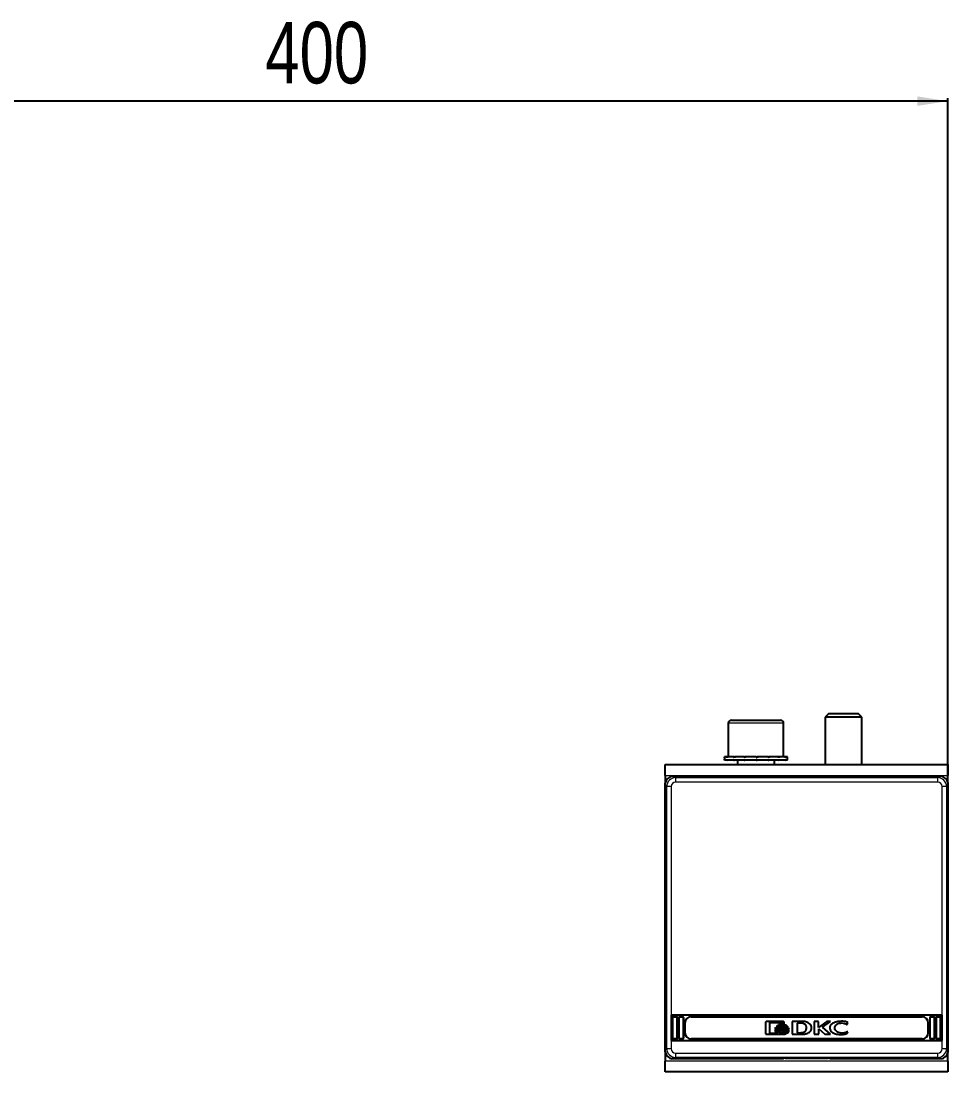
# Model space of a CAD drawing. Header units: millimetres. Extents: x -438 to 2305, y -670 to 586.
# Drawn here: x -105.1 to 196.6, y 194.9 to 536.9 of the extents above; entities that cross this region are included whole.
import ezdxf

# ---------------------------------------------------------------- set-up
doc = ezdxf.new("R2010")
doc.units = ezdxf.units.MM
doc.layers.add('FORMAT', color=7, linetype='Continuous')
doc.styles.add('SLDTEXTSTYLE0', font='TXT', dxfattribs={"width": 0.75})
doc.dimstyles.new('SLDDIMSTYLE0', dxfattribs={"dimtxt": 20, "dimasz": 10, "dimexe": 0, "dimexo": 0.0625, "dimgap": 5, "dimtad": 2, "dimdec": 1, "dimrnd": 1e-09, "dimzin": 12, "dimdsep": 46, "dimtxsty": 'SLDTEXTSTYLE0', "dimsah": 1, "dimcen": 0.09, "dimadec": 0, "dimazin": 3, "dimtfac": 1, "dimtofl": 0, "dimtmove": 0, "dimatfit": 3, "dimfxl": 0, "dimfrac": 2, "dimtolj": 1, "dimtzin": 12, "dimarcsym": 0})

# ---------------------------------------------------------------- blocks, each defined once
blk = doc.blocks.new('_D_3')
at = {"layer": 'FORMAT'}
for p, q in [((-203.42, 288.93), (-203.42, 511.86)), ((196.58, 510.86), (-203.42, 510.86)), ((196.58, 288.93), (196.58, 511.86))]:
    blk.add_line(p, q, dxfattribs=at)
for points in [[(-203.42, 510.86), (-193.42, 509.32), (-193.42, 512.4)], [(196.58, 510.86), (186.58, 512.4), (186.58, 509.32)]]:
    blk.add_solid(points, dxfattribs=at)
at = {"layer": 'FORMAT', "insert": (-25.59, 536.64), "char_height": 20, "attachment_point": 1, "style": 'SLDTEXTSTYLE0'}
blk.add_mtext('400', dxfattribs=at)

msp = doc.modelspace()

# ---------------------------------------------------------------- linework, layer by layer
at = {"color": 7, "linetype": 'Continuous', "lineweight": 25}
for p, q in [((157.65, 311.45), (156.58, 310.37)), ((167.5, 311.45), (157.65, 311.45)), ((168.58, 310.37), (167.5, 311.45)), ((125.08, 308.45), (125.08, 297.45)), ((126.08, 309.45), (134.52, 309.45)), ((134.52, 309.45), (142.08, 309.45)), ((143.08, 297.45), (143.08, 308.45)), ((156.58, 310.37), (156.58, 294.95)), ((168.58, 310.37), (156.58, 310.37)), ((168.58, 294.95), (168.58, 310.37)), ((104.58, 291.45), (104.58, 294.95)), ((104.58, 294.95), (196.58, 294.95)), ((123.83, 297.45), (123.83, 296.45)), ((123.83, 297.45), (123.83, 297.2)), ((124.65, 297.45), (123.83, 297.45)), ((123.83, 297.45), (123.83, 297.45)), ((123.83, 296.45), (123.83, 296.7)), ((124.65, 296.45), (123.83, 296.45)), ((123.83, 296.45), (123.83, 296.45)), ((124.65, 297.45), (124.75, 297.45)), ((124.65, 296.45), (124.75, 296.45)), ((124.75, 297.45), (124.75, 297.2)), ((126.9, 297.45), (124.75, 297.45)), ((124.75, 296.45), (124.75, 296.7)), ((126.9, 296.45), (124.75, 296.45)), ((126.9, 297.45), (127.08, 297.45)), ((126.9, 296.45), (127.08, 296.45)), ((127.08, 297.45), (127.08, 297.2)), ((130.25, 297.45), (127.08, 297.45)), ((127.08, 296.45), (127.08, 296.7)), ((130.25, 296.45), (127.08, 296.45)), ((128.08, 296.45), (128.08, 294.95)), ((130.25, 297.45), (130.48, 297.45)), ((130.25, 296.45), (130.48, 296.45)), ((130.48, 297.45), (130.48, 297.2)), ((134.18, 297.45), (130.48, 297.45)), ((130.48, 296.45), (130.48, 296.7)), ((134.18, 296.45), (130.48, 296.45)), ((134.18, 297.45), (134.26, 297.45)), ((134.18, 296.45), (134.34, 296.45)), ((134.34, 296.45), (134.43, 296.45)), ((134.38, 297.45), (134.43, 297.45)), ((134.43, 297.45), (134.43, 297.2)), ((138.09, 297.45), (134.43, 297.45)), ((134.43, 296.45), (134.43, 296.7)), ((138.09, 296.45), (134.43, 296.45)), ((138.09, 297.45), (138.32, 297.45)), ((138.09, 296.45), (138.32, 296.45)), ((138.32, 297.45), (138.32, 297.2)), ((141.4, 297.45), (138.32, 297.45)), ((138.32, 296.45), (138.32, 296.7)), ((141.4, 296.45), (138.32, 296.45)), ((140.08, 294.95), (140.08, 296.45)), ((141.4, 297.45), (141.57, 297.45)), ((141.4, 296.45), (141.57, 296.45)), ((141.57, 297.45), (141.57, 297.2)), ((143.59, 297.45), (141.57, 297.45)), ((141.57, 296.45), (141.57, 296.7)), ((143.59, 296.45), (141.57, 296.45)), ((143.59, 297.45), (143.68, 297.45)), ((143.59, 296.45), (143.68, 296.45)), ((143.68, 297.45), (143.68, 297.2)), ((144.33, 297.45), (143.68, 297.45)), ((143.68, 296.45), (143.68, 296.7)), ((144.33, 296.45), (143.68, 296.45)), ((144.33, 296.45), (144.33, 297.45)), ((196.58, 294.95), (196.58, 291.45)), ((104.58, 291.45), (104.58, 288.92)), ((106.85, 291.2), (107.48, 291.2)), ((107.48, 291.2), (143.08, 291.2)), ((143.08, 291.2), (143.08, 291.06)), ((143.58, 290.93), (157.58, 290.93)), ((158.08, 291.06), (158.08, 291.2)), ((158.08, 291.2), (193.68, 291.2)), ((193.68, 291.2), (194.3, 291.2)), ((196.58, 288.92), (196.58, 291.45)), ((104.58, 288.3), (104.58, 288.92)), ((104.58, 202.1), (104.58, 288.3)), ((196.58, 288.92), (196.58, 288.3)), ((196.58, 288.3), (196.58, 202.1)), ((194.68, 213.4), (106.48, 213.4)), ((106.48, 213.4), (106.48, 205.2)), ((106.98, 205.9), (106.98, 212.7)), ((107.18, 212.9), (108.28, 212.9)), ((108.48, 212.7), (108.48, 205.9)), ((108.98, 205.9), (108.98, 212.7)), ((109.18, 212.9), (110.28, 212.9)), ((110.48, 212.7), (110.48, 205.9)), ((112.98, 212.9), (188.18, 212.9)), ((190.68, 212.7), (190.68, 205.9)), ((190.88, 212.9), (191.98, 212.9)), ((192.18, 205.9), (192.18, 212.7)), ((192.68, 212.7), (192.68, 205.9)), ((192.88, 212.9), (193.98, 212.9)), ((194.18, 205.9), (194.18, 212.7)), ((194.68, 205.2), (194.68, 213.4)), ((110.98, 207.7), (110.98, 210.9)), ((137.15, 210.96), (137.15, 207.64)), ((142.83, 211.4), (137.59, 211.4)), ((138.56, 211.07), (142.74, 211.07)), ((138.56, 207.53), (138.56, 211.07)), ((140.3, 209.38), (140.3, 208.93)), ((140.3, 208.67), (140.3, 208.2)), ((142.74, 211.07), (142.74, 210.68)), ((142.74, 210.68), (143.26, 210.68)), ((143.26, 210.68), (143.26, 210.96)), ((144.75, 208.83), (144.75, 209.28)), ((148.72, 211.42), (145.9, 211.4)), ((145.9, 211.4), (145.9, 207.2)), ((148.52, 210.83), (147.48, 210.82)), ((147.48, 210.82), (147.48, 207.72)), ((153, 211.4), (153, 207.2)), ((154.49, 211.4), (153, 211.4)), ((154.49, 209.43), (154.49, 211.4)), ((157.16, 211.4), (154.49, 209.43)), ((154.51, 208.96), (156.52, 207.2)), ((154.51, 207.2), (154.51, 208.96)), ((155.76, 209.54), (158.29, 211.4)), ((158.35, 207.2), (155.76, 209.54)), ((158.29, 211.4), (157.16, 211.4)), ((163.56, 210.38), (163.75, 210.38)), ((163.75, 210.38), (164.01, 211.1)), ((190.18, 207.7), (190.18, 210.9)), ((106.48, 205.2), (194.68, 205.2)), ((108.28, 205.7), (107.18, 205.7)), ((110.28, 205.7), (109.18, 205.7)), ((188.18, 205.7), (112.98, 205.7)), ((137.59, 207.2), (142.83, 207.2)), ((141.02, 207.52), (138.56, 207.53)), ((144.75, 208.1), (144.75, 208.57)), ((145.9, 207.2), (148.58, 207.21)), ((147.48, 207.72), (148.43, 207.73)), ((148.58, 207.21), (148.59, 207.21)), ((148.59, 207.21), (148.61, 207.21)), ((153, 207.2), (154.51, 207.2)), ((156.52, 207.2), (158.35, 207.2)), ((163.74, 207.43), (163.93, 207.97)), ((163.93, 207.97), (163.77, 207.97)), ((191.98, 205.7), (190.88, 205.7)), ((193.98, 205.7), (192.88, 205.7)), ((104.58, 201.47), (104.58, 202.1)), ((196.58, 202.1), (196.58, 201.47)), ((104.58, 201.47), (104.58, 198.45)), ((104.58, 194.95), (104.58, 198.45)), ((107.48, 199.2), (106.85, 199.2)), ((143.08, 199.2), (107.48, 199.2)), ((143.08, 199.2), (143.08, 199.33)), ((143.58, 199.47), (157.58, 199.47)), ((158.08, 199.33), (158.08, 199.2)), ((193.68, 199.2), (158.08, 199.2)), ((194.3, 199.2), (193.68, 199.2)), ((196.58, 198.45), (196.58, 201.47)), ((196.58, 198.45), (196.58, 194.95)), ((196.58, 194.95), (104.58, 194.95))]:
    msp.add_line(p, q, dxfattribs=at)
at = {"color": 8, "linetype": 'Continuous', "lineweight": 18}
for p, q in [((134.57, 308.45), (125.08, 308.45)), ((143.08, 308.45), (134.57, 308.45)), ((104.58, 291.45), (196.58, 291.45)), ((107.48, 291.2), (107.93, 290.74)), ((107.93, 290.74), (107.93, 289.3)), ((107.93, 290.74), (193.23, 290.74)), ((193.23, 290.74), (193.68, 291.2)), ((193.23, 289.3), (193.23, 290.74)), ((105.03, 287.85), (104.58, 288.3)), ((106.48, 287.85), (105.03, 287.85)), ((105.03, 202.55), (105.03, 287.85)), ((106.48, 287.85), (106.48, 213.4)), ((193.23, 289.3), (107.93, 289.3)), ((194.68, 213.4), (194.68, 287.85)), ((196.13, 287.85), (194.68, 287.85)), ((196.58, 288.3), (196.13, 287.85)), ((196.13, 287.85), (196.13, 202.55)), ((106.98, 205.9), (106.98, 212.7)), ((106.98, 212.7), (107.08, 212.7)), ((106.98, 212.7), (106.98, 212.7)), ((107.08, 212.7), (107.08, 205.9)), ((107.18, 212.8), (107.18, 212.9)), ((107.18, 212.9), (108.28, 212.9)), ((107.18, 212.9), (107.18, 212.9)), ((108.28, 212.8), (107.18, 212.8)), ((108.28, 212.8), (108.28, 212.9)), ((108.28, 212.9), (108.28, 212.9)), ((108.38, 205.9), (108.38, 212.7)), ((108.38, 212.7), (108.48, 212.7)), ((108.48, 212.7), (108.48, 205.9)), ((108.48, 212.7), (108.48, 212.7)), ((108.98, 205.9), (108.98, 212.7)), ((108.98, 212.7), (109.08, 212.7)), ((108.98, 212.7), (108.98, 212.7)), ((109.08, 212.7), (109.08, 205.9)), ((109.18, 212.8), (109.18, 212.9)), ((109.18, 212.9), (110.28, 212.9)), ((109.18, 212.9), (109.18, 212.9)), ((110.28, 212.8), (109.18, 212.8)), ((110.28, 212.8), (110.28, 212.9)), ((110.28, 212.9), (110.28, 212.9)), ((110.38, 205.9), (110.38, 212.7)), ((110.38, 212.7), (110.48, 212.7)), ((110.48, 212.7), (110.48, 205.9)), ((110.48, 212.7), (110.48, 212.7)), ((112.98, 212.9), (188.18, 212.9)), ((112.98, 212.8), (112.98, 212.9)), ((112.98, 212.9), (112.98, 212.9)), ((188.18, 212.8), (112.98, 212.8)), ((188.18, 212.9), (188.18, 212.8)), ((188.18, 212.9), (188.18, 212.9)), ((190.68, 212.7), (190.78, 212.7)), ((190.68, 205.9), (190.68, 212.7)), ((190.68, 212.7), (190.68, 212.7)), ((190.78, 212.7), (190.78, 205.9)), ((190.88, 212.9), (190.88, 212.8)), ((190.88, 212.9), (191.98, 212.9)), ((190.88, 212.9), (190.88, 212.9)), ((191.98, 212.8), (190.88, 212.8)), ((191.98, 212.9), (191.98, 212.8)), ((191.98, 212.9), (191.98, 212.9)), ((192.08, 212.7), (192.18, 212.7)), ((192.08, 205.9), (192.08, 212.7)), ((192.18, 212.7), (192.18, 205.9)), ((192.18, 212.7), (192.18, 212.7)), ((192.68, 205.9), (192.68, 212.7)), ((192.78, 212.7), (192.68, 212.7)), ((192.68, 212.7), (192.68, 212.7)), ((192.78, 212.7), (192.78, 205.9)), ((192.88, 212.8), (192.88, 212.9)), ((192.88, 212.9), (193.98, 212.9)), ((192.88, 212.9), (192.88, 212.9)), ((193.98, 212.8), (192.88, 212.8)), ((193.98, 212.8), (193.98, 212.9)), ((193.98, 212.9), (193.98, 212.9)), ((194.08, 205.9), (194.08, 212.7)), ((194.18, 212.7), (194.08, 212.7)), ((194.18, 212.7), (194.18, 205.9)), ((194.18, 212.7), (194.18, 212.7)), ((110.98, 207.7), (110.98, 210.9)), ((111.08, 210.9), (110.98, 210.9)), ((110.98, 210.9), (110.98, 210.9)), ((111.08, 210.9), (111.08, 207.7)), ((190.08, 207.7), (190.08, 210.9)), ((190.18, 210.9), (190.08, 210.9)), ((190.18, 210.9), (190.18, 207.7)), ((190.18, 210.9), (190.18, 210.9)), ((106.48, 205.2), (106.48, 202.55)), ((106.98, 205.9), (107.08, 205.9)), ((106.98, 205.9), (106.98, 205.9)), ((107.18, 205.8), (108.28, 205.8)), ((107.18, 205.7), (107.18, 205.8)), ((108.28, 205.7), (107.18, 205.7)), ((107.18, 205.7), (107.18, 205.7)), ((108.28, 205.7), (108.28, 205.8)), ((108.28, 205.7), (108.28, 205.7)), ((108.38, 205.9), (108.48, 205.9)), ((108.48, 205.9), (108.48, 205.9)), ((108.98, 205.9), (109.08, 205.9)), ((108.98, 205.9), (108.98, 205.9)), ((109.18, 205.8), (110.28, 205.8)), ((109.18, 205.7), (109.18, 205.8)), ((110.28, 205.7), (109.18, 205.7)), ((109.18, 205.7), (109.18, 205.7)), ((110.28, 205.7), (110.28, 205.8)), ((110.28, 205.7), (110.28, 205.7)), ((110.38, 205.9), (110.48, 205.9)), ((110.48, 205.9), (110.48, 205.9)), ((111.08, 207.7), (110.98, 207.7)), ((110.98, 207.7), (110.98, 207.7)), ((112.98, 205.8), (188.18, 205.8)), ((112.98, 205.8), (112.98, 205.7)), ((188.18, 205.7), (112.98, 205.7)), ((112.98, 205.7), (112.98, 205.7)), ((188.18, 205.7), (188.18, 205.8)), ((188.18, 205.7), (188.18, 205.7)), ((190.18, 207.7), (190.08, 207.7)), ((190.18, 207.7), (190.18, 207.7)), ((190.68, 205.9), (190.78, 205.9)), ((190.68, 205.9), (190.68, 205.9)), ((190.88, 205.8), (191.98, 205.8)), ((190.88, 205.8), (190.88, 205.7)), ((191.98, 205.7), (190.88, 205.7)), ((190.88, 205.7), (190.88, 205.7)), ((191.98, 205.8), (191.98, 205.7)), ((191.98, 205.7), (191.98, 205.7)), ((192.08, 205.9), (192.18, 205.9)), ((192.18, 205.9), (192.18, 205.9)), ((192.78, 205.9), (192.68, 205.9)), ((192.68, 205.9), (192.68, 205.9)), ((192.88, 205.8), (193.98, 205.8)), ((192.88, 205.7), (192.88, 205.8)), ((193.98, 205.7), (192.88, 205.7)), ((192.88, 205.7), (192.88, 205.7)), ((193.98, 205.7), (193.98, 205.8)), ((193.98, 205.7), (193.98, 205.7)), ((194.18, 205.9), (194.08, 205.9)), ((194.18, 205.9), (194.18, 205.9)), ((194.68, 202.55), (194.68, 205.2)), ((104.58, 202.1), (105.03, 202.55)), ((105.03, 202.55), (106.48, 202.55)), ((194.68, 202.55), (196.13, 202.55)), ((196.13, 202.55), (196.58, 202.1)), ((196.58, 198.45), (104.58, 198.45)), ((107.93, 199.65), (107.48, 199.2)), ((107.93, 201.1), (193.23, 201.1)), ((107.93, 201.1), (107.93, 199.65)), ((193.23, 199.65), (107.93, 199.65)), ((193.23, 199.65), (193.23, 201.1)), ((193.68, 199.2), (193.23, 199.65))]:
    msp.add_line(p, q, dxfattribs=at)
at = {"color": 7, "linetype": 'Continuous', "lineweight": 25}
for centre, radius, start, end in [((126.08, 308.45), 1, 90, 180), ((142.08, 308.45), 1, 0, 90), ((107.18, 212.7), 0.2, 90, 180), ((108.28, 212.7), 0.2, 360, 90), ((109.18, 212.7), 0.2, 90, 180), ((110.28, 212.7), 0.2, 360, 90), ((112.98, 210.9), 2, 90, 180), ((188.18, 210.9), 2, 0, 90), ((190.88, 212.7), 0.2, 90, 180), ((191.98, 212.7), 0.2, 0, 90), ((192.88, 212.7), 0.2, 90, 180), ((193.98, 212.7), 0.2, 0, 90), ((107.18, 205.9), 0.2, 180, 270), ((108.28, 205.9), 0.2, 270, 360), ((109.18, 205.9), 0.2, 180, 270), ((110.28, 205.9), 0.2, 270, 360), ((112.98, 207.7), 2, 180, 270), ((188.18, 207.7), 2, 270, 0), ((190.88, 205.9), 0.2, 180, 270), ((191.98, 205.9), 0.2, 270, 0), ((192.88, 205.9), 0.2, 180, 270), ((193.98, 205.9), 0.2, 270, 0)]:
    msp.add_arc(centre, radius, start, end, dxfattribs=at)
at = {"color": 8, "linetype": 'Continuous', "lineweight": 18}
for centre, radius, start, end in [((107.18, 212.7), 0.198, 90, 180), ((107.18, 212.7), 0.0982, 90, 180), ((108.28, 212.7), 0.198, 360, 90), ((108.28, 212.7), 0.0982, 0, 90), ((109.18, 212.7), 0.198, 90, 180), ((109.18, 212.7), 0.0982, 90, 180), ((110.28, 212.7), 0.198, 360, 90), ((110.28, 212.7), 0.0982, 360, 90), ((112.98, 210.9), 2, 90, 180), ((112.98, 210.9), 1.9, 90, 180), ((188.18, 210.9), 2, 0, 90), ((188.18, 210.9), 1.9, 0, 90), ((190.88, 212.7), 0.198, 90, 180), ((190.88, 212.7), 0.0982, 90, 180), ((191.98, 212.7), 0.198, 0, 90), ((191.98, 212.7), 0.0982, 0, 90), ((192.88, 212.7), 0.198, 90, 180), ((192.88, 212.7), 0.0982, 90, 180), ((193.98, 212.7), 0.198, 0, 90), ((193.98, 212.7), 0.0982, 0, 90), ((107.18, 205.9), 0.198, 180, 270), ((107.18, 205.9), 0.0982, 180, 270), ((108.28, 205.9), 0.0982, 270, 360), ((108.28, 205.9), 0.198, 270, 360), ((109.18, 205.9), 0.198, 180, 270), ((109.18, 205.9), 0.0982, 180, 270), ((110.28, 205.9), 0.0982, 270, 0), ((110.28, 205.9), 0.198, 270, 360), ((112.98, 207.7), 2, 180, 270), ((112.98, 207.7), 1.9, 180, 270), ((188.18, 207.7), 1.9, 270, 0), ((188.18, 207.7), 2, 270, 0), ((190.88, 205.9), 0.198, 180, 270), ((190.88, 205.9), 0.0982, 180, 270), ((191.98, 205.9), 0.0982, 270, 0), ((191.98, 205.9), 0.198, 270, 0), ((192.88, 205.9), 0.198, 180, 270), ((192.88, 205.9), 0.0982, 180, 270), ((193.98, 205.9), 0.198, 270, 0), ((193.98, 205.9), 0.0982, 270, 0)]:
    msp.add_arc(centre, radius, start, end, dxfattribs=at)
at = {"color": 7, "linetype": 'Continuous', "lineweight": 25}
for centre, major_axis, ratio, start_param, end_param in [((107.63, 288.15), (2.27, -2.27), 0.935113, 2.575748, 3.707437), ((143.58, 291.06), (0.5, 0), 0.267949, 3.141593, 4.712389), ((157.58, 291.06), (0.5, 0), 0.267949, 4.712389, 6.283185), ((193.53, 288.15), (-2.27, -2.27), 0.935113, 2.575748, 3.707437), ((107.63, 202.25), (2.27, 2.27), 0.935113, 2.575748, 3.707437), ((143.58, 199.33), (0.5, 0), 0.267949, 1.570796, 3.141593), ((157.58, 199.33), (0.5, 0), 0.267949, 0, 1.570796), ((193.53, 202.25), (-2.27, 2.27), 0.935113, 2.575748, 3.707437)]:
    msp.add_ellipse(centre, major_axis=major_axis, ratio=ratio, start_param=start_param, end_param=end_param, dxfattribs=at)
at = {"color": 8, "linetype": 'Continuous', "lineweight": 18}
for centre, major_axis, ratio, start_param, end_param in [((108.03, 287.74), (2.13, -2.13), 0.997754, 2.389713, 3.893472), ((193.12, 287.74), (2.13, 2.13), 0.997754, 5.531306, 7.035065), ((108.03, 287.74), (1.13, -1.13), 0.935113, 2.389713, 3.893472), ((193.12, 287.74), (-1.13, -1.13), 0.935113, 2.389713, 3.893472), ((108.03, 202.65), (2.13, 2.13), 0.997754, 2.389713, 3.893472), ((108.03, 202.65), (1.13, 1.13), 0.935113, 2.389713, 3.893472), ((193.12, 202.65), (-1.13, 1.13), 0.935113, 2.389713, 3.893472), ((193.12, 202.65), (-2.13, 2.13), 0.997754, 2.389713, 3.893472)]:
    msp.add_ellipse(centre, major_axis=major_axis, ratio=ratio, start_param=start_param, end_param=end_param, dxfattribs=at)
at = {"color": 7, "linetype": 'Continuous', "lineweight": 25}
for points, knots in [([(123.83, 297.2), (123.83, 297.24), (123.83, 297.3), (123.83, 297.38), (123.83, 297.43), (123.83, 297.45)], [0, 0, 0, 0, 0.499981, 0.749988, 1, 1, 1, 1]), ([(123.83, 296.45), (123.83, 296.47), (123.83, 296.51), (123.83, 296.59), (123.83, 296.66), (123.83, 296.7)], [0, 0, 0, 0, 0.25014, 0.50028, 1, 1, 1, 1]), ([(124.75, 297.2), (124.73, 297.24), (124.7, 297.3), (124.67, 297.38), (124.66, 297.43), (124.65, 297.45)], [0, 0, 0, 0, 0.499981, 0.749988, 1, 1, 1, 1]), ([(124.65, 296.45), (124.66, 296.47), (124.67, 296.51), (124.7, 296.59), (124.73, 296.66), (124.75, 296.7)], [0, 0, 0, 0, 0.2501401, 0.5002802, 1, 1, 1, 1]), ([(127.08, 297.2), (127.05, 297.24), (127.01, 297.3), (126.95, 297.38), (126.92, 297.43), (126.9, 297.45)], [0, 0, 0, 0, 0.499981, 0.749988, 1, 1, 1, 1]), ([(126.9, 296.45), (126.92, 296.47), (126.95, 296.51), (127.01, 296.59), (127.05, 296.66), (127.08, 296.7)], [0, 0, 0, 0, 0.25014, 0.50028, 1, 1, 1, 1]), ([(130.48, 297.2), (130.44, 297.24), (130.38, 297.3), (130.31, 297.38), (130.27, 297.43), (130.25, 297.45)], [0, 0, 0, 0, 0.4999808, 0.7499881, 1, 1, 1, 1]), ([(130.25, 296.45), (130.27, 296.47), (130.31, 296.51), (130.38, 296.59), (130.44, 296.66), (130.48, 296.7)], [0, 0, 0, 0, 0.25014, 0.50028, 1, 1, 1, 1]), ([(134.43, 297.2), (134.39, 297.24), (134.32, 297.3), (134.24, 297.38), (134.2, 297.43), (134.18, 297.45)], [0, 0, 0, 0, 0.4999808, 0.7499881, 1, 1, 1, 1]), ([(134.18, 296.45), (134.2, 296.47), (134.24, 296.51), (134.32, 296.59), (134.39, 296.66), (134.43, 296.7)], [0, 0, 0, 0, 0.2501401, 0.5002802, 1, 1, 1, 1]), ([(134.43, 297.2), (134.41, 297.27), (134.38, 297.4), (134.35, 297.43), (134.34, 297.45)], [0, 0, 0, 0, 0.5617942, 1, 1, 1, 1]), ([(134.43, 296.7), (134.41, 296.62), (134.38, 296.49), (134.35, 296.46), (134.34, 296.45)], [0, 0, 0, 0, 0.561794, 1, 1, 1, 1]), ([(138.32, 297.2), (138.28, 297.24), (138.23, 297.3), (138.15, 297.38), (138.11, 297.43), (138.09, 297.45)], [0, 0, 0, 0, 0.499981, 0.749988, 1, 1, 1, 1]), ([(138.09, 296.45), (138.11, 296.47), (138.15, 296.51), (138.23, 296.59), (138.28, 296.66), (138.32, 296.7)], [0, 0, 0, 0, 0.25014, 0.50028, 1, 1, 1, 1]), ([(141.57, 297.2), (141.54, 297.24), (141.5, 297.3), (141.44, 297.38), (141.41, 297.43), (141.4, 297.45)], [0, 0, 0, 0, 0.499981, 0.749988, 1, 1, 1, 1]), ([(141.4, 296.45), (141.41, 296.47), (141.44, 296.51), (141.5, 296.59), (141.54, 296.66), (141.57, 296.7)], [0, 0, 0, 0, 0.25014, 0.50028, 1, 1, 1, 1]), ([(143.68, 297.2), (143.66, 297.24), (143.64, 297.3), (143.61, 297.38), (143.59, 297.43), (143.59, 297.45)], [0, 0, 0, 0, 0.499981, 0.749988, 1, 1, 1, 1]), ([(143.59, 296.45), (143.59, 296.47), (143.61, 296.51), (143.64, 296.59), (143.66, 296.66), (143.68, 296.7)], [0, 0, 0, 0, 0.25014, 0.50028, 1, 1, 1, 1]), ([(137.59, 211.4), (137.52, 211.39), (137.39, 211.37), (137.25, 211.26), (137.17, 211.11), (137.16, 211.01), (137.15, 210.96)], [0, 0, 0, 0, 0.281303, 0.555629, 0.773878, 1, 1, 1, 1]), ([(142.55, 208.38), (142.26, 208.4), (141.7, 208.43), (141.02, 208.67), (140.53, 208.98), (140.37, 209.26), (140.3, 209.38)], [0, 0, 0, 0, 0.341641, 0.638783, 0.834973, 1, 1, 1, 1]), ([(140.3, 208.93), (140.36, 208.83), (140.48, 208.6), (140.82, 208.34), (141.49, 208.02), (142.1, 207.97), (142.55, 207.93)], [0, 0, 0, 0, 0.13872, 0.298957, 0.48357, 1, 1, 1, 1]), ([(142.55, 207.67), (142.26, 207.69), (141.7, 207.72), (141.02, 207.96), (140.53, 208.27), (140.37, 208.54), (140.3, 208.67)], [0, 0, 0, 0, 0.34171, 0.638876, 0.835038, 1, 1, 1, 1]), ([(142.55, 210.45), (142.3, 210.43), (141.83, 210.4), (141.25, 210.17), (140.83, 209.88), (140.68, 209.63), (140.61, 209.51)], [0, 0, 0, 0, 0.32886, 0.621368, 0.822445, 1, 1, 1, 1]), ([(140.61, 209.51), (140.63, 209.48), (140.65, 209.42), (140.69, 209.36), (140.71, 209.34)], [0, 0, 0, 0, 0.556647, 1, 1, 1, 1]), ([(140.71, 209.34), (140.81, 209.46), (141.05, 209.72), (141.68, 210.03), (142.21, 210.07), (142.55, 210.1)], [0, 0, 0, 0, 0.235625, 0.507433, 1, 1, 1, 1]), ([(142.55, 209.9), (142.16, 209.86), (141.63, 209.81), (141.05, 209.5), (140.87, 209.32), (140.78, 209.24)], [0, 0, 0, 0, 0.607099, 0.813781, 1, 1, 1, 1]), ([(140.78, 209.24), (140.81, 209.21), (140.87, 209.15), (140.94, 209.1), (140.97, 209.07)], [0, 0, 0, 0, 0.548878, 1, 1, 1, 1]), ([(140.97, 209.07), (141.22, 209.23), (141.71, 209.52), (142.28, 209.55), (142.55, 209.56)], [0, 0, 0, 0, 0.521089, 1, 1, 1, 1]), ([(142.55, 209.34), (142.25, 209.33), (141.75, 209.29), (141.31, 209.07), (141.13, 208.97)], [0, 0, 0, 0, 0.591571, 1, 1, 1, 1]), ([(141.13, 208.97), (141.19, 208.94), (141.31, 208.88), (141.44, 208.84), (141.5, 208.82)], [0, 0, 0, 0, 0.541848, 1, 1, 1, 1]), ([(141.5, 208.82), (141.69, 208.88), (142.03, 208.98), (142.39, 209), (142.55, 209)], [0, 0, 0, 0, 0.540329, 1, 1, 1, 1]), ([(144.5, 209.48), (144.45, 209.58), (144.34, 209.8), (144.04, 210.04), (143.47, 210.36), (142.94, 210.41), (142.55, 210.45)], [0, 0, 0, 0, 0.149079, 0.314363, 0.498773, 1, 1, 1, 1]), ([(142.55, 210.1), (142.78, 210.09), (143.2, 210.07), (143.74, 209.88), (144.16, 209.63), (144.33, 209.42), (144.41, 209.32)], [0, 0, 0, 0, 0.322978, 0.614423, 0.818337, 1, 1, 1, 1]), ([(144.32, 209.23), (144.21, 209.34), (143.97, 209.57), (143.36, 209.83), (142.87, 209.88), (142.55, 209.9)], [0, 0, 0, 0, 0.2395414, 0.512395, 1, 1, 1, 1]), ([(142.55, 209.56), (142.89, 209.54), (143.46, 209.5), (143.94, 209.2), (144.14, 209.07)], [0, 0, 0, 0, 0.598426, 1, 1, 1, 1]), ([(143.97, 208.97), (143.73, 209.09), (143.28, 209.31), (142.79, 209.33), (142.55, 209.34)], [0, 0, 0, 0, 0.528395, 1, 1, 1, 1]), ([(144.75, 209.28), (144.69, 209.18), (144.54, 208.98), (144.2, 208.75), (143.55, 208.46), (142.97, 208.41), (142.55, 208.38)], [0, 0, 0, 0, 0.141525, 0.304329, 0.489562, 1, 1, 1, 1]), ([(142.55, 209), (142.76, 208.99), (143.11, 208.98), (143.45, 208.87), (143.59, 208.82)], [0, 0, 0, 0, 0.579402, 1, 1, 1, 1]), ([(142.55, 207.93), (142.83, 207.95), (143.35, 207.98), (144.01, 208.19), (144.49, 208.47), (144.67, 208.72), (144.75, 208.83)], [0, 0, 0, 0, 0.33644, 0.632575, 0.831337, 1, 1, 1, 1]), ([(143.26, 210.96), (143.26, 211.02), (143.24, 211.15), (143.12, 211.3), (142.98, 211.38), (142.88, 211.39), (142.83, 211.4)], [0, 0, 0, 0, 0.285248, 0.560563, 0.777151, 1, 1, 1, 1]), ([(143.59, 208.82), (143.67, 208.84), (143.8, 208.89), (143.92, 208.95), (143.97, 208.97)], [0, 0, 0, 0, 0.5753959, 1, 1, 1, 1]), ([(144.14, 209.07), (144.17, 209.1), (144.24, 209.15), (144.3, 209.21), (144.32, 209.23)], [0, 0, 0, 0, 0.569699, 1, 1, 1, 1]), ([(144.41, 209.32), (144.43, 209.35), (144.46, 209.4), (144.49, 209.45), (144.5, 209.48)], [0, 0, 0, 0, 0.564632, 1, 1, 1, 1]), ([(148.43, 207.73), (148.7, 207.74), (149.21, 207.75), (149.83, 207.9), (150.19, 208.18), (150.38, 208.47), (150.5, 208.85), (150.51, 209.14), (150.52, 209.3)], [0, 0, 0, 0, 0.274676, 0.503042, 0.607381, 0.716579, 0.843412, 1, 1, 1, 1]), ([(149.17, 210.78), (149.04, 210.79), (148.82, 210.82), (148.61, 210.83), (148.52, 210.83)], [0, 0, 0, 0, 0.586635, 1, 1, 1, 1]), ([(151.09, 210.98), (150.93, 211.05), (150.57, 211.22), (149.77, 211.38), (149.14, 211.4), (148.72, 211.42)], [0, 0, 0, 0, 0.216742, 0.489643, 1, 1, 1, 1]), ([(150.52, 209.3), (150.51, 209.44), (150.51, 209.68), (150.44, 210), (150.31, 210.26), (150.08, 210.5), (149.68, 210.67), (149.35, 210.74), (149.17, 210.78)], [0, 0, 0, 0, 0.176808, 0.319231, 0.43938, 0.552395, 0.749205, 1, 1, 1, 1]), ([(150.36, 207.35), (150.58, 207.42), (151, 207.55), (151.53, 207.91), (151.93, 208.36), (152.17, 208.88), (152.22, 209.45), (152.06, 210.02), (151.68, 210.57), (151.3, 210.84), (151.09, 210.98)], [0, 0, 0, 0, 0.138091, 0.265455, 0.384013, 0.496103, 0.605759, 0.71979, 0.847662, 1, 1, 1, 1]), ([(161.9, 211.45), (161.4, 211.42), (160.47, 211.37), (159.24, 210.93), (158.48, 210.36), (158.13, 209.79), (158.1, 209.5), (158.08, 209.35)], [0, 0, 0, 0, 0.315674, 0.58952, 0.813199, 0.909026, 1, 1, 1, 1]), ([(158.08, 209.35), (158.1, 209.14), (158.14, 208.7), (158.51, 208.09), (159.23, 207.56), (160.39, 207.2), (161.34, 207.16), (161.88, 207.14)], [0, 0, 0, 0, 0.130532, 0.266031, 0.423997, 0.666819, 1, 1, 1, 1]), ([(159.76, 209.25), (159.78, 209.42), (159.82, 209.76), (160.12, 210.2), (160.57, 210.57), (161.19, 210.85), (161.68, 210.88), (161.93, 210.9)], [0, 0, 0, 0, 0.165415, 0.334737, 0.516014, 0.747902, 1, 1, 1, 1]), ([(161.93, 207.6), (161.61, 207.63), (161.01, 207.69), (160.29, 208.11), (159.84, 208.65), (159.78, 209.05), (159.76, 209.25)], [0, 0, 0, 0, 0.317455, 0.60205, 0.80504, 1, 1, 1, 1]), ([(164.01, 211.1), (163.64, 211.21), (162.95, 211.42), (162.23, 211.44), (161.9, 211.45)], [0, 0, 0, 0, 0.5368, 1, 1, 1, 1]), ([(161.93, 210.9), (162.27, 210.87), (162.86, 210.82), (163.35, 210.51), (163.56, 210.38)], [0, 0, 0, 0, 0.579608, 1, 1, 1, 1]), ([(137.15, 207.64), (137.16, 207.57), (137.18, 207.44), (137.29, 207.3), (137.43, 207.21), (137.53, 207.2), (137.59, 207.2)], [0, 0, 0, 0, 0.285197, 0.560428, 0.777044, 1, 1, 1, 1]), ([(140.3, 208.2), (140.34, 208.13), (140.41, 207.97), (140.66, 207.73), (140.88, 207.6), (141.02, 207.52)], [0, 0, 0, 0, 0.244932, 0.514807, 1, 1, 1, 1]), ([(144.75, 208.57), (144.69, 208.47), (144.54, 208.26), (144.2, 208.04), (143.55, 207.74), (142.97, 207.7), (142.55, 207.67)], [0, 0, 0, 0, 0.141571, 0.304387, 0.489612, 1, 1, 1, 1]), ([(142.83, 207.2), (143.04, 207.22), (143.48, 207.27), (144.03, 207.51), (144.49, 207.77), (144.67, 208), (144.75, 208.1)], [0, 0, 0, 0, 0.289383, 0.600301, 0.822929, 1, 1, 1, 1]), ([(148.61, 207.21), (148.72, 207.21), (148.94, 207.22), (149.16, 207.23), (149.28, 207.23)], [0, 0, 0, 0, 0.486421, 1, 1, 1, 1]), ([(149.28, 207.23), (149.48, 207.24), (149.84, 207.26), (150.2, 207.32), (150.36, 207.35)], [0, 0, 0, 0, 0.55183, 1, 1, 1, 1]), ([(161.88, 207.14), (162.25, 207.16), (162.88, 207.18), (163.48, 207.36), (163.74, 207.43)], [0, 0, 0, 0, 0.577653, 1, 1, 1, 1]), ([(163.77, 207.97), (163.45, 207.85), (162.85, 207.63), (162.22, 207.61), (161.93, 207.6)], [0, 0, 0, 0, 0.547643, 1, 1, 1, 1])]:
    msp.add_open_spline(points, degree=3, knots=knots, dxfattribs=at)

# ---------------------------------------------------------------- dimensions: what is measured, and where the dimension line sits
at = {"layer": 'FORMAT'}
dim = msp.add_linear_dim(base=(-203.42, 510.86), p1=(196.58, 288.92), p2=(-203.42, 288.92), dimstyle='SLDDIMSTYLE0', dxfattribs=at)
dim.commit()
dim.dimension.update_dxf_attribs({"geometry": '_D_3', "text_midpoint": (-3.42, 510.86), "dimtype": 160})

doc.saveas('drawing.dxf')
